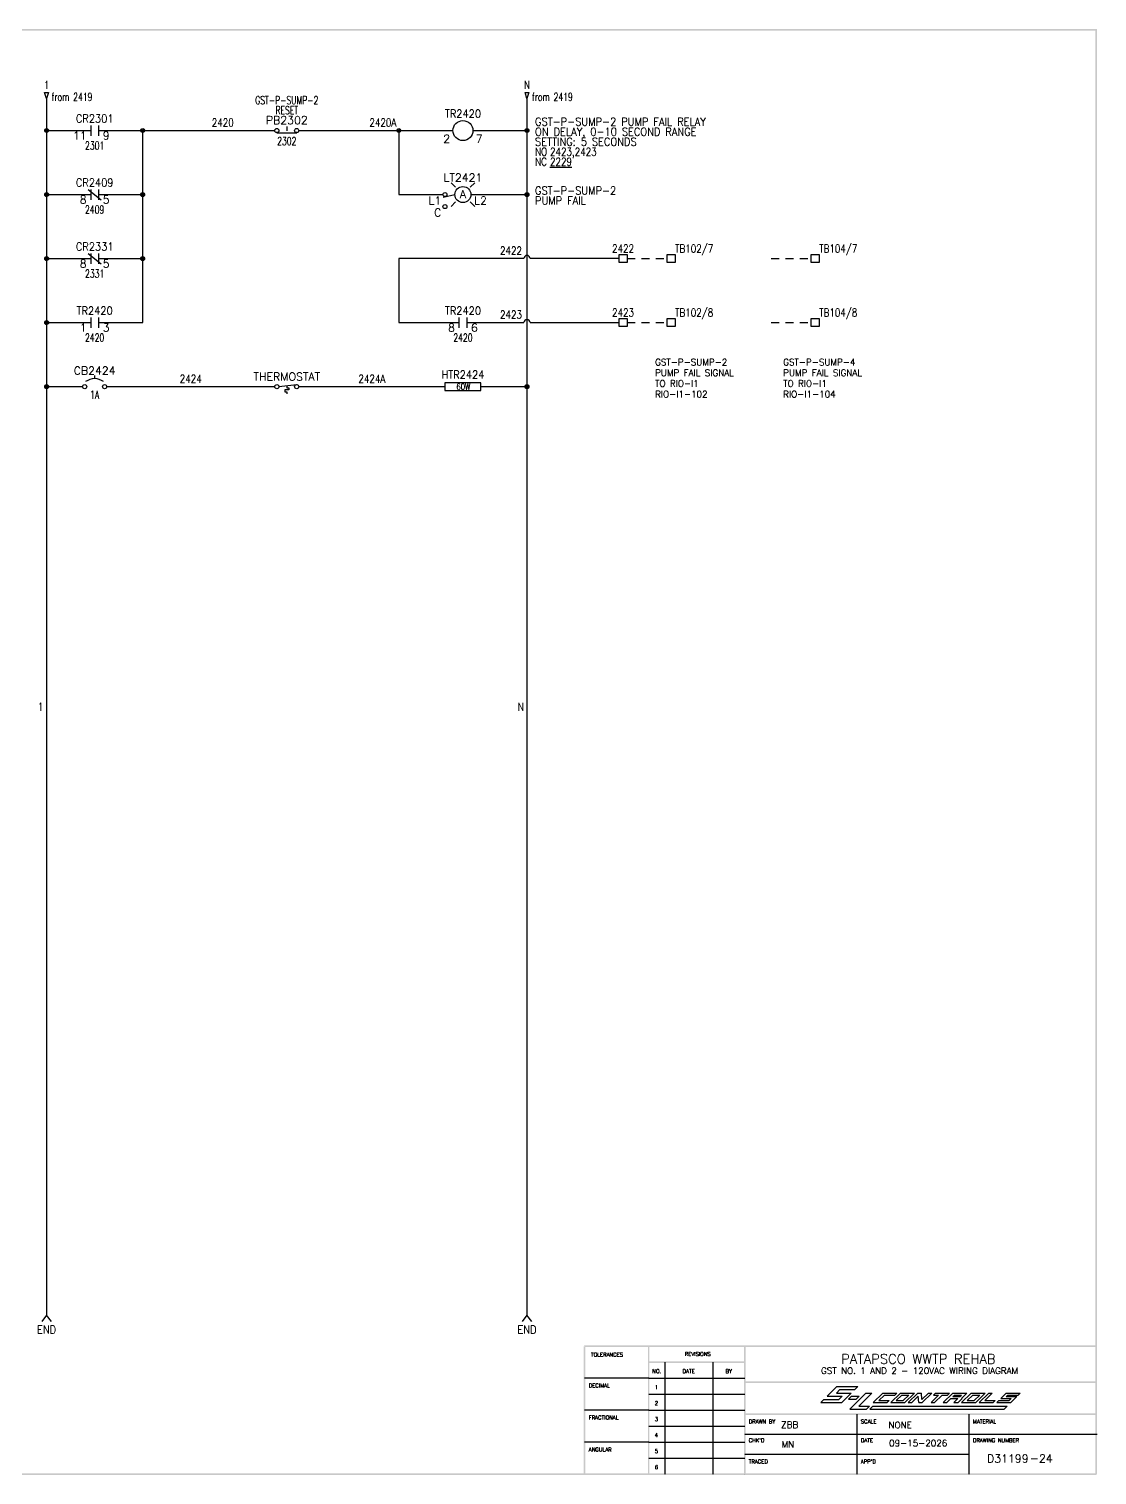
# Model space of a CAD drawing. Header units: inches. Extents: x 0 to 33.9, y 0 to 22.6.
# Drawn here: x 17.22 to 33.9, y 0 to 22.59 of the extents above; entities that cross this region are included whole.
import ezdxf
from ezdxf.enums import TextEntityAlignment as Align

# ---------------------------------------------------------------- set-up
doc = ezdxf.new("R2010")
doc.units = ezdxf.units.IN
doc.header["$MEASUREMENT"] = 0
doc.linetypes.add('HIDDEN2', pattern=[0.1875, 0.125, -0.0625])
for name, color, linetype in [('DESC', 150, 'Continuous'), ('DESCCHILD', 20, 'Continuous'), ('MISC', 7, 'Continuous'), ('SYMS', 7, 'Continuous'), ('TAGFIXED', 7, 'Continuous'), ('TAGS', 150, 'Continuous'), ('TERMS', 123, 'Continuous'), ('WIRENO', 72, 'Continuous'), ('WIREREF', 52, 'Continuous'), ('WIREREF_DEST', 52, 'Continuous'), ('WIRES', 7, 'Continuous'), ('XREF', 7, 'Continuous'), ('XREFCHILD', 134, 'Continuous')]:
    doc.layers.add(name, color=color, linetype=linetype)
doc.styles.add('ROMANS', font='ROMANS')
doc.styles.get("Standard").update_dxf_attribs({"font": 'romans.shx'})
doc.styles.add('WD', font='romans.shx')

# ---------------------------------------------------------------- blocks, each defined once
blk = doc.blocks.new('LOGO')
at = {"color": 4}
for p, q in [((1.185, 0.182), (1.232, 0.229)), ((1.232, 0.229), (1.466, 0.229)), ((1.288, 0.284), (1.438, 0.432)), ((1.288, 0.284), (1.521, 0.284)), ((1.43, 0.331), (1.485, 0.386)), ((1.43, 0.331), (1.663, 0.331)), ((1.438, 0.432), (1.766, 0.432)), ((1.466, 0.229), (1.521, 0.284)), ((1.485, 0.386), (1.718, 0.386)), ((1.513, 0.182), (1.663, 0.331)), ((1.617, 0.237), (1.665, 0.284)), ((1.617, 0.237), (1.74, 0.237)), ((1.638, 0.081), (1.891, 0.331)), ((1.665, 0.284), (1.788, 0.284)), ((1.718, 0.386), (1.766, 0.432)), ((1.74, 0.237), (1.788, 0.284)), ((1.78, 0.128), (1.986, 0.331)), ((1.891, 0.331), (1.986, 0.331)), ((1.185, 0.182), (1.513, 0.182)), ((1.638, 0.081), (1.898, 0.081)), ((1.78, 0.128), (1.946, 0.128)), ((1.898, 0.081), (1.946, 0.128)), ((1.953, 0.081), (2, 0.128)), ((1.953, 0.081), (4.049, 0.081)), ((2, 0.128), (2.176, 0.128)), ((2.169, 0.128), (4.097, 0.128)), ((4.049, 0.081), (4.097, 0.128))]:
    blk.add_line(p, q, dxfattribs=at)
at = {"color": 6}
for p, q in [((2.005, 0.182), (2.155, 0.331)), ((2.092, 0.214), (2.179, 0.3)), ((2.155, 0.331), (2.374, 0.331)), ((2.179, 0.3), (2.343, 0.3)), ((2.279, 0.182), (2.429, 0.331)), ((2.343, 0.3), (2.374, 0.331)), ((2.365, 0.214), (2.452, 0.3)), ((2.429, 0.331), (2.648, 0.331)), ((2.452, 0.3), (2.561, 0.3)), ((2.475, 0.214), (2.561, 0.3)), ((2.498, 0.182), (2.648, 0.331)), ((2.552, 0.182), (2.702, 0.331)), ((2.607, 0.182), (2.707, 0.282)), ((2.702, 0.331), (2.757, 0.331)), ((2.716, 0.182), (2.707, 0.282)), ((2.766, 0.232), (2.757, 0.331)), ((2.766, 0.232), (2.866, 0.331)), ((2.771, 0.182), (2.921, 0.331)), ((2.866, 0.331), (2.921, 0.331)), ((2.908, 0.182), (3.026, 0.3)), ((2.944, 0.3), (2.976, 0.331)), ((2.944, 0.3), (3.026, 0.3)), ((2.962, 0.182), (3.081, 0.3)), ((2.976, 0.331), (3.194, 0.331)), ((3.081, 0.3), (3.163, 0.3)), ((3.099, 0.182), (3.249, 0.331)), ((3.154, 0.182), (3.217, 0.245)), ((3.163, 0.3), (3.194, 0.331)), ((3.217, 0.245), (3.326, 0.245)), ((3.249, 0.331), (3.468, 0.331)), ((3.249, 0.276), (3.272, 0.3)), ((3.249, 0.276), (3.358, 0.276)), ((3.263, 0.182), (3.326, 0.245)), ((3.272, 0.3), (3.382, 0.3)), ((3.332, 0.182), (3.395, 0.245)), ((3.358, 0.276), (3.382, 0.3)), ((3.381, 0.245), (3.468, 0.331)), ((3.381, 0.245), (3.395, 0.245)), ((3.386, 0.182), (3.536, 0.331)), ((3.473, 0.214), (3.559, 0.3)), ((3.536, 0.331), (3.755, 0.331)), ((3.559, 0.3), (3.669, 0.3)), ((3.582, 0.214), (3.669, 0.3)), ((3.605, 0.182), (3.755, 0.331)), ((3.66, 0.182), (3.81, 0.331)), ((3.746, 0.214), (3.864, 0.331)), ((3.81, 0.331), (3.864, 0.331)), ((3.996, 0.245), (4.083, 0.331)), ((3.996, 0.245), (4.16, 0.245)), ((4.037, 0.245), (4.147, 0.245)), ((4.083, 0.331), (4.302, 0.331)), ((4.083, 0.276), (4.106, 0.3)), ((4.083, 0.276), (4.178, 0.276)), ((4.083, 0.276), (4.247, 0.276)), ((4.106, 0.3), (4.27, 0.3)), ((4.129, 0.214), (4.16, 0.245)), ((4.152, 0.182), (4.247, 0.276)), ((4.27, 0.3), (4.302, 0.331)), ((2.005, 0.182), (2.224, 0.182)), ((2.092, 0.214), (2.256, 0.214)), ((2.224, 0.182), (2.256, 0.214)), ((2.279, 0.182), (2.498, 0.182)), ((2.365, 0.214), (2.475, 0.214)), ((2.552, 0.182), (2.607, 0.182)), ((2.716, 0.182), (2.771, 0.182)), ((2.908, 0.182), (2.962, 0.182)), ((3.099, 0.182), (3.154, 0.182)), ((3.263, 0.182), (3.332, 0.182)), ((3.386, 0.182), (3.605, 0.182)), ((3.473, 0.214), (3.582, 0.214)), ((3.66, 0.182), (3.878, 0.182)), ((3.746, 0.214), (3.91, 0.214)), ((3.878, 0.182), (3.91, 0.214)), ((3.933, 0.182), (3.965, 0.214)), ((3.933, 0.182), (4.152, 0.182)), ((3.965, 0.214), (4.129, 0.214))]:
    blk.add_line(p, q, dxfattribs=at)
blk = doc.blocks.new('S&L Title Block V2')
at = {"color": 2}
for p, q in [((27.15, 1.763), (27.15, 0.012)), ((27.9, 1.763), (27.9, 0.012)), ((26.9, 1.513), (25.9, 1.513)), ((26.9, 1.513), (28.4, 1.513)), ((26.9, 1.263), (28.4, 1.263)), ((26.9, 1.013), (25.9, 1.013)), ((26.9, 1.013), (28.4, 1.013)), ((30.15, 0.95), (30.15, 0.012)), ((31.9, 0.95), (31.9, 0.012)), ((26.9, 0.763), (28.4, 0.763)), ((26.9, 0.513), (25.9, 0.513)), ((26.9, 0.513), (28.4, 0.513)), ((28.4, 0.638), (33.9, 0.638)), ((26.9, 0.263), (28.4, 0.263)), ((28.4, 0.325), (31.9, 0.325)), ((28.4, 0.012), (28.4, 0.012))]:
    blk.add_line(p, q, dxfattribs=at)
for points in [[(0, 22.587), (0.025, 22.562), (33.9, 22.587), (33.875, 22.562)], [(33.9, 22.587), (33.875, 22.562), (33.9, 0.012), (33.875, 0.012)], [(25.887, 2.025), (25.912, 2), (33.9, 2.025), (33.9, 2)], [(25.887, 0.012), (25.912, 0.012), (25.887, 2.013), (25.912, 2.013)], [(26.887, 0.012), (26.912, 0.012), (26.887, 2.013), (26.912, 2.013)], [(28.387, 0.012), (28.412, 0.012), (28.387, 2.013), (28.412, 2.013)], [(26.9, 1.775), (26.9, 1.75), (28.4, 1.775), (28.4, 1.75)], [(28.4, 1.463), (28.4, 1.438), (33.9, 1.463), (33.9, 1.438)], [(28.4, 0.963), (28.4, 0.938), (33.9, 0.963), (33.9, 0.938)], [(33.888, 0), (33.888, 0.025), (0, 0), (0.025, 0.025)]]:
    blk.add_trace(points, dxfattribs=at)
at = {"color": 2, "linetype": 'Continuous'}
blk.add_blockref('LOGO', (28.4, 0.95), dxfattribs=at)
at = {"color": 2, "style": 'ROMANS'}
for s, p in [('TOLERANCES', (26.249, 1.851)), ('REVISIONS', (27.665, 1.861)), ('NO.', (27.025, 1.593)), ('DATE', (27.525, 1.593)), ('BY', (28.15, 1.593))]:
    blk.add_text(s, height=0.06, dxfattribs=at).set_placement(p, align=Align.CENTER)
for s, p in [('DECIMAL', (25.964, 1.369)), ('1', (26.995, 1.343)), ('2', (26.995, 1.093)), ('FRACTIONAL', (25.964, 0.869)), ('3', (26.995, 0.843)), ('DRAWN BY', (28.462, 0.806)), ('SCALE', (30.212, 0.806)), ('MATERIAL', (31.962, 0.806)), ('4', (26.995, 0.593)), ("CHK'D", (28.462, 0.513)), ('DATE', (30.212, 0.513)), ('DRAWING NUMBER', (31.962, 0.513)), ('ANGULAR', (25.964, 0.369)), ('5', (26.995, 0.343)), ('TRACED', (28.462, 0.181)), ("APP'D", (30.212, 0.181)), ('6', (26.995, 0.093))]:
    blk.add_text(s, height=0.06, dxfattribs=at).set_placement(p)
blk.add_text('-', height=0.125).set_placement((32.921, 0.2), align=Align.CENTER)
for tag, height, p in [('TITLE#1', 0.15, (31.11, 1.739)), ('TITLE#2', 0.1, (31.129, 1.58))]:
    blk.add_attdef(tag, text='', height=height).set_placement(p, align=Align.CENTER)
for tag, p, height in [('DRAWNBY', (28.968, 0.735), 0.1), ('SCALE', (30.644, 0.731), 0.1), ('CHKBY', (28.975, 0.429), 0.1), ('DATE', (30.653, 0.449), 0.1), ('SH#', (32.993, 0.197), 0.125)]:
    blk.add_attdef(tag, p, '', height=height)
blk.add_attdef('JOB#', text='', height=0.125).set_placement((32.83, 0.195), align=Align.RIGHT)
at = {"flags": 9}
blk.add_attdef('WD_TB', (0, 0), '', height=0.1, dxfattribs=at)
blk = doc.blocks.new('WDDOT')
for radius in [0.03, 0.0187, 0.00929]:
    blk.add_circle((0, 0), radius)
blk = doc.blocks.new('HLT1AP')
for p, q in [((-0.115, 0.115), (-0.186, 0.186)), ((0.115, 0.115), (0.186, 0.186)), ((-0.125, -0.003), (-0.31, -0.043)), ((-0.115, -0.115), (-0.186, -0.186)), ((0.115, -0.115), (0.186, -0.186))]:
    blk.add_line(p, q)
for centre, radius in [((-0.281, 0), 0.0312), ((0, 0), 0.125), ((-0.281, -0.188), 0.0312)]:
    blk.add_circle(centre, radius)
at = {"style": 'WD', "width": 0.7}
for tag, p in [('INST', (0.006, 0.528)), ('LOC', (0.006, 0.359))]:
    blk.add_attdef(tag, text='', height=0.125, dxfattribs=at).set_placement(p, align=Align.CENTER)
at = {"style": 'WD'}
for tag, p in [('TAG1', (0, 0.202)), ('COLOR', (0, -0.058))]:
    blk.add_attdef(tag, text='', height=0.125, dxfattribs=at).set_placement(p, align=Align.CENTER)
at = {"style": 'WD', "flags": 1}
for tag, p in [('X4TERM01', (-0.312, 0)), ('X1TERM02', (0.125, 0)), ('X4TERM03', (-0.312, -0.188))]:
    blk.add_attdef(tag, p, '', height=0.0125, dxfattribs=at)
at = {"linetype": 'Continuous', "style": 'WD', "flags": 9}
blk.add_attdef('ASSYCODE', text='', height=0.01, dxfattribs=at).set_placement((0.001, 0.1), align=Align.CENTER)
at = {"style": 'WD', "flags": 9}
blk.add_attdef('FAMILY', text='', height=0.01, dxfattribs=at).set_placement((-0.005, 0.161), align=Align.CENTER)
at = {"linetype": 'Continuous', "style": 'WD', "flags": 1}
for tag, p in [('MFG', (0, 0.121)), ('CAT', (0, 0.14))]:
    blk.add_attdef(tag, text='', height=0.01, dxfattribs=at).set_placement(p, align=Align.MIDDLE)
at = {"style": 'WD'}
for tag, p, width in [('DESC1', (1.125, 0), 0.9), ('WDTAGALT', (1.125, -0.312), 0.7)]:
    blk.add_attdef(tag, p, '', height=0.125, dxfattribs=dict(at, width=width))
at = {"linetype": 'Continuous', "style": 'WD', "flags": 8}
for tag, p in [('TERM01', (-0.338, -0.031)), ('TERM03', (-0.338, -0.219))]:
    blk.add_attdef(tag, text='', height=0.125, dxfattribs=at).set_placement(p, align=Align.TOP_RIGHT)
blk.add_attdef('TERM02', text='', height=0.125, dxfattribs=at).set_placement((0.175, -0.031), align=Align.TOP_LEFT)
at = {"style": 'WD', "width": 0.9}
blk.add_attdef('DESC2', text='', height=0.125, dxfattribs=at).set_placement((1.125, -0.031), align=Align.TOP_LEFT)
blk = doc.blocks.new('HCR21')
at = {"linetype": 'Continuous'}
for p, q in [((-0.062, 0.08), (-0.062, -0.08)), ((0.062, 0.08), (0.062, -0.08))]:
    blk.add_line(p, q, dxfattribs=at)
at = {"style": 'WD'}
for tag, width, p in [('INST', 0.7, (0, 0.451)), ('TAG2', 0.9, (0, 0.125)), ('LOC', 0.7, (0, 0.281)), ('XREF', 0.7, (0, -0.297)), ('DESC1', 0.7, (0, -0.449)), ('DESC2', 0.7, (0, -0.597)), ('DESC3', 0.7, (0, -0.744))]:
    blk.add_attdef(tag, text='', height=0.125, dxfattribs=dict(at, width=width)).set_placement(p, align=Align.CENTER)
for tag, p, height, flags in [('X4TERM01', (-0.062, 0), 0.0125, 1), ('X1TERM02', (0.062, 0), 0.0125, 1), ('FAMILY', (0.097, 0.053), 0.01, 9), ('CONTACT', (0.097, 0.036), 0.01, 1)]:
    blk.add_attdef(tag, p, '', height=height, dxfattribs=dict(at, flags=flags))
for tag, p in [('X2LINK', (0, 0.125)), ('X8LINK', (0, -0.125))]:
    blk.add_attdef(tag, p, '', height=0.01, dxfattribs=at)
at = {"linetype": 'Continuous', "style": 'WD', "flags": 8}
blk.add_attdef('TERM01', text='', height=0.125, dxfattribs=at).set_placement((-0.125, -0.016), align=Align.TOP_RIGHT)
blk.add_attdef('TERM02', text='', height=0.125, dxfattribs=at).set_placement((0.125, -0.016), align=Align.TOP_LEFT)
blk = doc.blocks.new('HT0W01')
for p, q in [((-0.062, 0.062), (0.062, 0.062)), ((-0.062, -0.062), (-0.062, 0.062)), ((0.062, 0.062), (0.062, -0.062)), ((0.062, -0.062), (-0.062, -0.062))]:
    blk.add_line(p, q)
at = {"style": 'WD'}
for tag, p, width in [('INST', (0.062, 0.42), 0.7), ('LOC', (0.062, 0.25), 0.7), ('DESC1', (0.05, -0.385), 0.8)]:
    blk.add_attdef(tag, p, '', height=0.125, dxfattribs=dict(at, width=width))
at = {"linetype": 'Continuous', "style": 'WD', "width": 0.8, "flags": 8}
blk.add_attdef('WIRENO', text='', height=0.125, dxfattribs=at).set_placement((0, 0.094), align=Align.CENTER)
at = {"style": 'WD', "flags": 1}
for tag, p, height in [('X4TERM01', (-0.062, 0), 0.0125), ('X4TERMDESC01', (-0.055, -0.023), 0.025), ('X2TERMDESC01', (-0.006, 0.029), 0.025), ('STRIPSEQ', (0, 0), 0.00125), ('X2TERM01', (0, 0.062), 0.0125), ('X1TERMDESC01', (0.039, 0.007), 0.025), ('X1TERM01', (0.062, 0), 0.0125), ('LINKTERM', (0, -0.002), 0.00125), ('X8TERM01', (0, -0.062), 0.0125), ('X8TERMDESC01', (0, -0.054), 0.025)]:
    blk.add_attdef(tag, p, '', height=height, dxfattribs=at)
at = {"linetype": 'Continuous', "style": 'WD'}
for tag, p, height, width, flags in [('TAGSTRIP', (0.05, -0.229), 0.125, 0.9, 8), ('DESC2', (0.05, -0.541), 0.125, 0.8, 8), ('CAT', (0.213, -0.406), 0.109, 0.8, 1), ('DESC3', (0.05, -0.698), 0.125, 0.8, 8)]:
    blk.add_attdef(tag, p, '', height=height, dxfattribs=dict(at, width=width, flags=flags))
at = {"linetype": 'Continuous', "style": 'WD', "width": 0.8, "flags": 1}
blk.add_attdef('MFG', text='', height=0.109, dxfattribs=at).set_placement((0.088, -0.406), align=Align.RIGHT)
at = {"style": 'WD', "width": 0.7, "flags": 1}
blk.add_attdef('ASSYCODE', (0.062, -0.281), '', height=0.01, dxfattribs=at)
blk = doc.blocks.new('HT1001')
for p, q in [((-0.062, 0.062), (0.062, 0.062)), ((-0.062, -0.062), (-0.062, 0.062)), ((0.062, 0.062), (0.062, -0.062)), ((0.062, -0.062), (-0.062, -0.062))]:
    blk.add_line(p, q)
at = {"style": 'WD'}
for tag, p, width in [('INST', (0.062, 0.42), 0.7), ('LOC', (0.062, 0.25), 0.7), ('DESC1', (0.05, -0.385), 0.8)]:
    blk.add_attdef(tag, p, '', height=0.125, dxfattribs=dict(at, width=width))
at = {"style": 'WD', "flags": 1}
for tag, p, height in [('X4TERM01', (-0.062, 0), 0.0125), ('X4TERMDESC01', (-0.055, -0.023), 0.025), ('X2TERMDESC01', (-0.006, 0.029), 0.025), ('STRIPSEQ', (0, 0), 0.00125), ('X2TERM01', (0, 0.062), 0.0125), ('X2PIN01', (0.033, 0.084), 0.0125), ('X1TERMDESC01', (0.039, 0.007), 0.025), ('X1TERM01', (0.062, 0), 0.0125), ('X1PIN01', (0.087, 0.016), 0.0125), ('X4PIN01', (-0.114, -0.038), 0.0125), ('LINKTERM', (0, -0.002), 0.00125), ('X8TERM01', (0, -0.062), 0.0125), ('X8TERMDESC01', (0, -0.054), 0.025), ('X8PIN01', (0.026, -0.096), 0.0125)]:
    blk.add_attdef(tag, p, '', height=height, dxfattribs=at)
at = {"linetype": 'Continuous', "style": 'WD'}
for tag, p, height, width, flags in [('TERM01', (0.062, 0.094), 0.125, 0.8, 8), ('TAGSTRIP', (0.05, -0.229), 0.125, 0.9, 8), ('DESC2', (0.05, -0.541), 0.125, 0.8, 8), ('CAT', (0.213, -0.406), 0.109, 0.8, 1), ('DESC3', (0.05, -0.698), 0.125, 0.8, 8)]:
    blk.add_attdef(tag, p, '', height=height, dxfattribs=dict(at, width=width, flags=flags))
at = {"linetype": 'Continuous', "style": 'WD', "width": 0.8, "flags": 1}
blk.add_attdef('MFG', text='', height=0.109, dxfattribs=at).set_placement((0.088, -0.406), align=Align.RIGHT)
at = {"style": 'WD', "width": 0.7, "flags": 1}
blk.add_attdef('ASSYCODE', (0.062, -0.281), '', height=0.01, dxfattribs=at)
blk = doc.blocks.new('HCR22')
at = {"linetype": 'Continuous'}
for p, q in [((-0.1, 0.08), (0.1, -0.08)), ((-0.062, 0.08), (-0.062, -0.08)), ((0.062, 0.08), (0.062, -0.08))]:
    blk.add_line(p, q, dxfattribs=at)
at = {"style": 'WD'}
for tag, width, p in [('INST', 0.7, (0, 0.451)), ('TAG2', 0.9, (0, 0.125)), ('LOC', 0.7, (0, 0.281)), ('XREF', 0.7, (0, -0.297)), ('DESC1', 0.7, (0, -0.449)), ('DESC2', 0.7, (0, -0.597)), ('DESC3', 0.7, (0, -0.744))]:
    blk.add_attdef(tag, text='', height=0.125, dxfattribs=dict(at, width=width)).set_placement(p, align=Align.CENTER)
for tag, p, height, flags in [('X4TERM01', (-0.062, 0), 0.0125, 1), ('X1TERM02', (0.062, 0), 0.0125, 1), ('FAMILY', (0.097, 0.036), 0.01, 9), ('CONTACT', (0.097, 0.02), 0.01, 1)]:
    blk.add_attdef(tag, p, '', height=height, dxfattribs=dict(at, flags=flags))
for tag, p in [('X2LINK', (0, 0.125)), ('X8LINK', (0, -0.125))]:
    blk.add_attdef(tag, p, '', height=0.01, dxfattribs=at)
at = {"linetype": 'Continuous', "style": 'WD', "flags": 8}
blk.add_attdef('TERM01', text='', height=0.125, dxfattribs=at).set_placement((-0.125, -0.016), align=Align.TOP_RIGHT)
blk.add_attdef('TERM02', text='', height=0.125, dxfattribs=at).set_placement((0.125, -0.016), align=Align.TOP_LEFT)
blk = doc.blocks.new('HCR1')
blk.add_circle((0, 0), 0.156)
at = {"style": 'WD'}
for tag, width, p in [('INST', 0.7, (0.006, 0.528)), ('LOC', 0.7, (0.006, 0.359)), ('TAG1', 0.9, (0, 0.202))]:
    blk.add_attdef(tag, text='', height=0.125, dxfattribs=dict(at, width=width)).set_placement(p, align=Align.CENTER)
at = {"style": 'WD', "flags": 1}
for tag, p in [('X4TERM01', (-0.156, 0)), ('X1TERM02', (0.156, 0))]:
    blk.add_attdef(tag, p, '', height=0.0125, dxfattribs=at)
at = {"linetype": 'Continuous', "style": 'WD', "flags": 9}
blk.add_attdef('ASSYCODE', text='', height=0.01, dxfattribs=at).set_placement((0, 0.125), align=Align.CENTER)
at = {"style": 'WD', "flags": 9}
blk.add_attdef('FAMILY', text='', height=0.01, dxfattribs=at).set_placement((-0.005, 0.17), align=Align.CENTER)
at = {"linetype": 'Continuous', "style": 'WD', "flags": 1}
for tag, p in [('MFG', (0, 0.14)), ('CAT', (0, 0.159))]:
    blk.add_attdef(tag, text='', height=0.01, dxfattribs=at).set_placement(p, align=Align.MIDDLE)
at = {"style": 'WD'}
for tag, p, width in [('DESC1', (1.126, 0.076), 0.9), ('DESC2', (1.126, -0.081), 0.9), ('DESC3', (1.126, -0.237), 0.9), ('XREFNO', (1.359, -0.393), 0.8), ('XREFNC', (1.359, -0.549), 0.8)]:
    blk.add_attdef(tag, p, '', height=0.125, dxfattribs=dict(at, width=width))
at = {"linetype": 'Continuous', "style": 'WD'}
blk.add_attdef('TERM01', text='', height=0.125, dxfattribs=at).set_placement((-0.2, -0.066), align=Align.TOP_RIGHT)
blk.add_attdef('TERM02', text='', height=0.125, dxfattribs=at).set_placement((0.2, -0.066), align=Align.TOP_LEFT)
at = {"style": 'WD', "width": 0.8, "flags": 8}
for tag, p in [('NO', (1.126, -0.393)), ('NC', (1.126, -0.549))]:
    blk.add_attdef(tag, p, '', height=0.125, dxfattribs=at)
blk = doc.blocks.new('HPB22')
for p, q in [((0, 0.062), (0, -0.005)), ((-0.156, -0.034), (0.156, -0.034))]:
    blk.add_line(p, q)
for centre in [(-0.155, 0), (0.155, 0)]:
    blk.add_circle(centre, 0.0322)
at = {"style": 'WD', "width": 0.7}
for tag, p in [('INST', (0, 0.738)), ('LOC', (0, 0.568)), ('DESC1', (0, 0.412)), ('DESC2', (0, 0.255)), ('XREF', (0, -0.227))]:
    blk.add_attdef(tag, text='', height=0.125, dxfattribs=at).set_placement(p, align=Align.CENTER)
at = {"style": 'WD'}
blk.add_attdef('TAG2', text='', height=0.125, dxfattribs=at).set_placement((0, 0.099), align=Align.CENTER)
for tag, p, height, flags in [('X4TERM01', (-0.188, 0), 0.0125, 1), ('FAMILY', (0.054, 0.058), 0.01, 9), ('CONTACT', (0.054, 0.042), 0.01, 9), ('X1TERM02', (0.188, 0), 0.0125, 1)]:
    blk.add_attdef(tag, p, '', height=height, dxfattribs=dict(at, flags=flags))
for tag, p in [('X2LINK', (0, 0.125)), ('X8LINK', (0, -0.094))]:
    blk.add_attdef(tag, p, '', height=0.01, dxfattribs=at)
at = {"linetype": 'Continuous', "style": 'WD', "flags": 8}
blk.add_attdef('TERM01', text='', height=0.125, dxfattribs=at).set_placement((-0.25, -0.031), align=Align.TOP_RIGHT)
blk.add_attdef('TERM02', text='', height=0.125, dxfattribs=at).set_placement((0.25, -0.031), align=Align.TOP_LEFT)
blk = doc.blocks.new('HRE1HT')
for p, q in [((-0.281, 0.062), (-0.281, -0.062)), ((0.281, 0.062), (-0.281, 0.062)), ((0.281, -0.062), (0.281, 0.062)), ((-0.281, -0.062), (0.281, -0.062))]:
    blk.add_line(p, q)
at = {"style": 'WD'}
for tag, width, p in [('INST', 0.7, (0, 0.464)), ('TAG1', 0.9, (0, 0.125)), ('LOC', 0.7, (0, 0.294)), ('DESC1', 0.9, (0, -0.374)), ('DESC2', 0.9, (0, -0.53))]:
    blk.add_attdef(tag, text='', height=0.125, dxfattribs=dict(at, width=width)).set_placement(p, align=Align.CENTER)
for tag, p, height, flags in [('X4TERM01', (-0.281, 0), 0.0125, 1), ('FAMILY', (0.205, 0.152), 0.01, 9), ('X1TERM02', (0.281, 0), 0.0125, 1)]:
    blk.add_attdef(tag, p, '', height=height, dxfattribs=dict(at, flags=flags))
at = {"style": 'WD', "width": 0.8}
for tag, p in [('RATING1', (0.006, 0)), ('RATING2', (0.006, -0.156))]:
    blk.add_attdef(tag, text='', height=0.1, dxfattribs=at).set_placement(p, align=Align.MIDDLE)
at = {"style": 'WD', "flags": 9}
for tag, p in [('ASSYCODE', (0.219, 0.062)), ('MFG', (0.228, 0.089)), ('CAT', (0.23, 0.108))]:
    blk.add_attdef(tag, text='', height=0.01, dxfattribs=at).set_placement(p, align=Align.CENTER)
at = {"style": 'WD', "flags": 8}
blk.add_attdef('TERM01', text='', height=0.125, dxfattribs=at).set_placement((-0.375, -0.031), align=Align.TOP_RIGHT)
blk.add_attdef('TERM02', text='', height=0.125, dxfattribs=at).set_placement((0.375, -0.031), align=Align.TOP_LEFT)
blk = doc.blocks.new('HTS12')
at = {"linetype": 'Continuous'}
blk.add_line((-0.123, 0.002), (0.159, 0.033), dxfattribs=at)
for p, q in [((0, 0.015), (0, -0.017)), ((0.031, -0.048), (-0.031, -0.048)), ((-0.031, -0.048), (-0.031, -0.079)), ((-0.031, -0.079), (0, -0.079)), ((0, -0.017), (0.031, -0.017)), ((0, -0.079), (0, -0.111)), ((0.031, -0.017), (0.031, -0.048))]:
    blk.add_line(p, q)
for centre in [(-0.155, 0), (0.155, 0)]:
    blk.add_circle(centre, 0.0322)
at = {"style": 'WD', "width": 0.7}
for tag, p in [('INST', (0, 0.732)), ('LOC', (0, 0.562)), ('DESC1', (0, 0.406)), ('DESC2', (0, 0.25)), ('XREF', (0, -0.314))]:
    blk.add_attdef(tag, text='', height=0.125, dxfattribs=at).set_placement(p, align=Align.CENTER)
at = {"style": 'WD'}
blk.add_attdef('TAG1', text='', height=0.125, dxfattribs=at).set_placement((0, 0.094), align=Align.CENTER)
for tag, p, height, flags in [('X4TERM01', (-0.188, 0), 0.0125, 1), ('FAMILY', (0.038, 0.037), 0.01, 9), ('CONTACT', (0.038, 0.02), 0.01, 1), ('X1TERM02', (0.188, 0), 0.0125, 1)]:
    blk.add_attdef(tag, p, '', height=height, dxfattribs=dict(at, flags=flags))
for tag, p in [('X2LINK', (0, 0.078)), ('X8LINK', (0, -0.141))]:
    blk.add_attdef(tag, p, '', height=0.01, dxfattribs=at)
at = {"linetype": 'Continuous', "style": 'WD', "flags": 9}
for tag, p in [('CAT', (0.063, -0.007)), ('ASSYCODE', (0.062, -0.047)), ('MFG', (0.063, -0.027))]:
    blk.add_attdef(tag, text='', height=0.01, dxfattribs=at).set_placement(p, align=Align.CENTER)
at = {"linetype": 'Continuous', "style": 'WD', "flags": 8}
blk.add_attdef('TERM01', text='', height=0.125, dxfattribs=at).set_placement((-0.25, -0.016), align=Align.TOP_RIGHT)
blk.add_attdef('TERM02', text='', height=0.125, dxfattribs=at).set_placement((0.25, -0.016), align=Align.TOP_LEFT)
at = {"style": 'WD', "width": 0.7}
for tag, p in [('RATING1', (0.275, -0.299)), ('WDTAGALT', (0.281, -0.466))]:
    blk.add_attdef(tag, p, '', height=0.125, dxfattribs=at)
blk = doc.blocks.new('WD_WNV')
at = {"linetype": 'Continuous', "style": 'WD', "width": 0.8}
blk.add_attdef('WIRENO', text='', height=0.125, dxfattribs=at).set_placement((-0.05, 0), align=Align.MIDDLE_RIGHT)
at = {"style": 'WD', "flags": 1}
for tag, p in [('W01USER', (-0.062, 0.094)), ('W02USER', (-0.062, 0.086)), ('W03USER', (-0.062, 0.078)), ('W04USER', (-0.062, 0.07)), ('W05USER', (-0.062, 0.062)), ('W06USER', (-0.062, 0.055)), ('W07USER', (-0.062, 0.047)), ('W08USER', (-0.062, 0.039)), ('W09USER', (-0.062, 0.031)), ('W10USER', (-0.062, 0.023))]:
    blk.add_attdef(tag, text='', height=0.005, dxfattribs=at).set_placement(p, align=Align.CENTER)
blk = doc.blocks.new('WD_WNH')
at = {"linetype": 'Continuous', "style": 'WD', "width": 0.8}
blk.add_attdef('WIRENO', text='', height=0.125, dxfattribs=at).set_placement((0, 0.062), align=Align.CENTER)
at = {"style": 'WD', "flags": 1}
for tag, p in [('W01USER', (0, 0.078)), ('W02USER', (0, 0.07)), ('W03USER', (0, 0.062)), ('W04USER', (0, 0.055)), ('W05USER', (0, 0.047)), ('W06USER', (0, 0.039)), ('W07USER', (0, 0.031)), ('W08USER', (0, 0.023)), ('W09USER', (0, 0.016)), ('W10USER', (0, 0.008))]:
    blk.add_attdef(tag, text='', height=0.005, dxfattribs=at).set_placement(p, align=Align.CENTER)
blk = doc.blocks.new('HA1D2')
blk.add_lwpolyline([(0, 0.094), (0.031, 0.094), (0, 0), (-0.031, 0.094), (0, 0.094)])
at = {"style": 'WD', "width": 0.8, "flags": 8}
blk.add_attdef('WIRENO', text='', height=0.125, dxfattribs=at).set_placement((0, 0.15), align=Align.CENTER)
at = {"style": 'WD', "flags": 1}
for tag, p in [('X8TERM01', (0, 0)), ('SIGCODE', (0.026, 0.066))]:
    blk.add_attdef(tag, p, '', height=0.01, dxfattribs=at)
at = {"style": 'WD', "width": 0.7}
for tag, p in [('XREF', (0.077, -0.037)), ('DESC1', (0.077, -0.206))]:
    blk.add_attdef(tag, p, '', height=0.125, dxfattribs=at)
blk = doc.blocks.new('HA1X4Y')
for p, q in [((0, 0), (-0.075, -0.1)), ((0.075, -0.1), (0, 0))]:
    blk.add_line(p, q)
at = {"style": 'WD', "flags": 1}
blk.add_attdef('X2TERM01', (0, 0), '', height=0.01, dxfattribs=at)
at = {"style": 'WD', "width": 0.9}
blk.add_attdef('DESC1', text='', height=0.125, dxfattribs=at).set_placement((0, -0.2906), align=Align.CENTER)
blk.add_attdef('DESC2', text='', height=0.125, dxfattribs=at).set_placement((0, -0.3406), align=Align.TOP_CENTER)
blk = doc.blocks.new('HCB1')
blk.add_line((0, 0.173), (0, 0.126))
for centre in [(-0.155, 0), (0.155, 0)]:
    blk.add_circle(centre, 0.0322)
blk.add_arc((0, -0.109), 0.234, 53.1301, 126.8699)
at = {"style": 'WD', "width": 0.7}
for tag, p in [('INST', (0, 0.826)), ('LOC', (0, 0.656)), ('DESC1', (0, 0.5)), ('DESC2', (0, 0.344)), ('RATING1', (0, -0.188)), ('XREF', (0, -0.344))]:
    blk.add_attdef(tag, text='', height=0.125, dxfattribs=at).set_placement(p, align=Align.CENTER)
at = {"style": 'WD'}
blk.add_attdef('TAG1', text='', height=0.125, dxfattribs=at).set_placement((0, 0.188), align=Align.CENTER)
for tag, p in [('X2LINK', (0, 0.219)), ('X8LINK', (0, 0))]:
    blk.add_attdef(tag, p, '', height=0.01, dxfattribs=at)
for tag, p, height, flags in [('X4TERM01', (-0.188, 0), 0.0125, 1), ('X1TERM02', (0.188, 0), 0.0125, 1), ('FAMILY', (0.205, 0.152), 0.01, 9), ('CONTACT', (0.205, 0.133), 0.01, 9)]:
    blk.add_attdef(tag, p, '', height=height, dxfattribs=dict(at, flags=flags))
at = {"linetype": 'Continuous', "style": 'WD', "flags": 9}
for tag, p in [('ASSYCODE', (0.219, 0.062)), ('MFG', (0.228, 0.089)), ('CAT', (0.23, 0.108))]:
    blk.add_attdef(tag, text='', height=0.01, dxfattribs=at).set_placement(p, align=Align.CENTER)
at = {"linetype": 'Continuous', "style": 'WD', "flags": 8}
blk.add_attdef('TERM01', text='', height=0.125, dxfattribs=at).set_placement((-0.25, -0.031), align=Align.TOP_RIGHT)
blk.add_attdef('TERM02', text='', height=0.125, dxfattribs=at).set_placement((0.25, -0.031), align=Align.TOP_LEFT)

msp = doc.modelspace()

# ---------------------------------------------------------------- linework, layer by layer
at = {"layer": 'WIRES'}
for p, q in [((17.5, 21.5), (17.5, 2.5)), ((25, 21.5), (25, 2.5)), ((17.5, 21), (18.188, 21)), ((18.312, 21), (21.062, 21)), ((19, 20), (19, 21)), ((21.438, 21), (23.844, 21)), ((23, 21), (23, 20)), ((24.156, 21), (25, 21)), ((17.5, 20), (18.188, 20)), ((18.312, 20), (19, 20)), ((19, 19), (19, 20)), ((23, 20), (23.688, 20)), ((24.125, 20), (25, 20)), ((17.5, 19), (18.188, 19)), ((18.312, 19), (19, 19)), ((19, 18), (19, 19)), ((24.95, 19), (23, 19)), ((23, 19), (23, 18)), ((26.438, 19), (25.05, 19)), ((17.5, 18), (18.188, 18)), ((18.312, 18), (19, 18)), ((23, 18), (23.938, 18)), ((24.062, 18), (24.95, 18)), ((25.05, 18), (26.438, 18)), ((17.5, 17), (18.062, 17)), ((18.438, 17), (21.062, 17)), ((21.438, 17), (23.719, 17)), ((24.281, 17), (25, 17))]:
    msp.add_line(p, q, dxfattribs=at)
at = {"layer": 'WIRES', "linetype": 'HIDDEN2'}
for p, q in [((26.562, 19), (27.188, 19)), ((28.812, 19), (29.438, 19)), ((26.562, 18), (27.188, 18)), ((28.812, 18), (29.438, 18))]:
    msp.add_line(p, q, dxfattribs=at)
at = {"layer": 'WIRES'}
for centre in [(25, 19), (25, 18)]:
    msp.add_arc(centre, 0.05, 0, 180, dxfattribs=at)

# ---------------------------------------------------------------- block references
msp.add_blockref('S&L Title Block V2', (0, 0)).add_auto_attribs({'SH#': '24', 'JOB#': 'D31199', 'DATE': '09-15-2026', 'SCALE': 'NONE', 'CHKBY': 'MN', 'DRAWNBY': 'ZBB', 'TITLE#2': 'GST NO. 1 AND 2 - 120VAC WIRING DIAGRAM', 'TITLE#1': 'PATAPSCO WWTP REHAB'})
at = {"layer": 'SYMS'}
ref = msp.add_blockref('HA1D2', (17.5, 21.5), dxfattribs=at)
ref.add_attrib('WIRENO', '1', dxfattribs={"layer": 'WIREREF_DEST', "height": 0.125, "style": 'WD', "width": 0.8, "flags": 8}).set_placement((17.5, 21.65), align=Align.CENTER)
ref.add_attrib('XREF', 'from 2419', (17.577, 21.463), dxfattribs={"layer": 'XREF', "height": 0.125, "style": 'WD', "width": 0.7})
ref = msp.add_blockref('HA1D2', (25, 21.5), dxfattribs=at)
ref.add_attrib('WIRENO', 'N', dxfattribs={"layer": 'WIREREF_DEST', "height": 0.125, "style": 'WD', "width": 0.8, "flags": 8}).set_placement((25, 21.65), align=Align.CENTER)
ref.add_attrib('XREF', 'from 2419', (25.077, 21.463), dxfattribs={"layer": 'XREF', "height": 0.125, "style": 'WD', "width": 0.7})
ref = msp.add_blockref('HPB22', (21.25, 21), dxfattribs=at)
ref.add_attrib('XREF', '2302', dxfattribs={"layer": 'XREFCHILD', "height": 0.125, "style": 'WD', "width": 0.7}).set_placement((21.25, 20.773), align=Align.CENTER)
ref.add_attrib('DESC2', 'RESET', dxfattribs={"layer": 'DESCCHILD', "height": 0.125, "style": 'WD', "width": 0.7}).set_placement((21.25, 21.255), align=Align.CENTER)
ref.add_attrib('DESC1', 'GST-P-SUMP-2', dxfattribs={"layer": 'DESCCHILD', "height": 0.125, "style": 'WD', "width": 0.7}).set_placement((21.25, 21.412), align=Align.CENTER)
ref.add_attrib('TAG2', 'PB2302', dxfattribs={"layer": 'TAGS', "height": 0.125, "style": 'WD'}).set_placement((21.25, 21.099), align=Align.CENTER)
ref = msp.add_blockref('HCR21', (18.25, 21), dxfattribs=at)
ref.add_attrib('TERM02', '9', dxfattribs={"layer": 'TERMS', "linetype": 'Continuous', "height": 0.125, "style": 'WD', "flags": 8}).set_placement((18.375, 20.984), align=Align.TOP_LEFT)
ref.add_attrib('TERM01', '11', dxfattribs={"layer": 'TERMS', "linetype": 'Continuous', "height": 0.125, "style": 'WD', "flags": 8}).set_placement((18.125, 20.984), align=Align.TOP_RIGHT)
ref.add_attrib('XREF', '2301', dxfattribs={"layer": 'XREFCHILD', "height": 0.125, "style": 'WD', "width": 0.7}).set_placement((18.25, 20.703), align=Align.CENTER)
ref.add_attrib('TAG2', 'CR2301', dxfattribs={"layer": 'TAGS', "height": 0.125, "style": 'WD', "width": 0.9}).set_placement((18.25, 21.125), align=Align.CENTER)
ref = msp.add_blockref('HCR1', (24, 21), dxfattribs=at)
ref.add_attrib('DESC3', 'SETTING: 5 SECONDS', (25.126, 20.763), dxfattribs={"layer": 'DESC', "height": 0.125, "style": 'WD', "width": 0.9})
ref.add_attrib('NC', 'NC', (25.126, 20.451), dxfattribs={"layer": 'MISC', "height": 0.125, "style": 'WD', "width": 0.8, "flags": 8})
ref.add_attrib('NO', 'NO', (25.126, 20.607), dxfattribs={"layer": 'MISC', "height": 0.125, "style": 'WD', "width": 0.8, "flags": 8})
ref.add_attrib('TERM02', '7', dxfattribs={"layer": 'TERMS', "linetype": 'Continuous', "height": 0.125, "style": 'WD'}).set_placement((24.2, 20.934), align=Align.TOP_LEFT)
ref.add_attrib('TERM01', '2', dxfattribs={"layer": 'TERMS', "linetype": 'Continuous', "height": 0.125, "style": 'WD'}).set_placement((23.8, 20.934), align=Align.TOP_RIGHT)
ref.add_attrib('XREFNC', '%%u2229%%u', (25.359, 20.451), dxfattribs={"layer": 'XREF', "height": 0.125, "style": 'WD', "width": 0.8})
ref.add_attrib('XREFNO', '2423,2423', (25.359, 20.607), dxfattribs={"layer": 'XREF', "height": 0.125, "style": 'WD', "width": 0.8})
ref.add_attrib('DESC2', 'ON DELAY, 0-10 SECOND RANGE', (25.126, 20.919), dxfattribs={"layer": 'DESC', "height": 0.125, "style": 'WD', "width": 0.9})
ref.add_attrib('DESC1', 'GST-P-SUMP-2 PUMP FAIL RELAY', (25.126, 21.076), dxfattribs={"layer": 'DESC', "height": 0.125, "style": 'WD', "width": 0.9})
ref.add_attrib('TAG1', 'TR2420', dxfattribs={"layer": 'TAGS', "height": 0.125, "style": 'WD', "width": 0.9}).set_placement((24, 21.202), align=Align.CENTER)
for p in [(17.5, 21), (19, 21), (23, 21), (25, 21), (17.5, 20), (19, 20), (25, 20), (17.5, 19), (19, 19), (17.5, 18), (17.5, 17), (25, 17)]:
    msp.add_blockref('WDDOT', p, dxfattribs=at)
ref = msp.add_blockref('HCR22', (18.25, 20), dxfattribs=at)
ref.add_attrib('XREF', '2409', dxfattribs={"layer": 'XREFCHILD', "height": 0.125, "style": 'WD', "width": 0.7}).set_placement((18.25, 19.703), align=Align.CENTER)
ref.add_attrib('TERM02', '5', dxfattribs={"layer": 'TERMS', "linetype": 'Continuous', "height": 0.125, "style": 'WD', "flags": 8}).set_placement((18.375, 19.984), align=Align.TOP_LEFT)
ref.add_attrib('TERM01', '8', dxfattribs={"layer": 'TERMS', "linetype": 'Continuous', "height": 0.125, "style": 'WD', "flags": 8}).set_placement((18.125, 19.984), align=Align.TOP_RIGHT)
ref.add_attrib('TAG2', 'CR2409', dxfattribs={"layer": 'TAGS', "height": 0.125, "style": 'WD', "width": 0.9}).set_placement((18.25, 20.125), align=Align.CENTER)
ref = msp.add_blockref('HLT1AP', (24, 20), dxfattribs=at)
ref.add_attrib('TERM03', 'C', dxfattribs={"layer": 'TERMS', "linetype": 'Continuous', "height": 0.125, "style": 'WD', "flags": 8}).set_placement((23.662, 19.781), align=Align.TOP_RIGHT)
ref.add_attrib('DESC2', 'PUMP FAIL', dxfattribs={"layer": 'DESC', "height": 0.125, "style": 'WD', "width": 0.9}).set_placement((25.125, 19.969), align=Align.TOP_LEFT)
ref.add_attrib('DESC1', 'GST-P-SUMP-2', (25.125, 20), dxfattribs={"layer": 'DESC', "height": 0.125, "style": 'WD', "width": 0.9})
ref.add_attrib('TERM02', 'L2', dxfattribs={"layer": 'TERMS', "linetype": 'Continuous', "height": 0.125, "style": 'WD', "flags": 8}).set_placement((24.175, 19.969), align=Align.TOP_LEFT)
ref.add_attrib('TERM01', 'L1', dxfattribs={"layer": 'TERMS', "linetype": 'Continuous', "height": 0.125, "style": 'WD', "flags": 8}).set_placement((23.662, 19.969), align=Align.TOP_RIGHT)
ref.add_attrib('TAG1', 'LT2421', dxfattribs={"layer": 'TAGS', "height": 0.125, "style": 'WD'}).set_placement((24, 20.202), align=Align.CENTER)
ref.add_attrib('COLOR', 'A', dxfattribs={"layer": 'MISC', "height": 0.125, "style": 'WD'}).set_placement((24, 19.942), align=Align.CENTER)
ref = msp.add_blockref('HCR22', (18.25, 19), dxfattribs=at)
ref.add_attrib('XREF', '2331', dxfattribs={"layer": 'XREFCHILD', "height": 0.125, "style": 'WD', "width": 0.7}).set_placement((18.25, 18.703), align=Align.CENTER)
ref.add_attrib('TERM02', '5', dxfattribs={"layer": 'TERMS', "linetype": 'Continuous', "height": 0.125, "style": 'WD', "flags": 8}).set_placement((18.375, 18.984), align=Align.TOP_LEFT)
ref.add_attrib('TERM01', '8', dxfattribs={"layer": 'TERMS', "linetype": 'Continuous', "height": 0.125, "style": 'WD', "flags": 8}).set_placement((18.125, 18.984), align=Align.TOP_RIGHT)
ref.add_attrib('TAG2', 'CR2331', dxfattribs={"layer": 'TAGS', "height": 0.125, "style": 'WD', "width": 0.9}).set_placement((18.25, 19.125), align=Align.CENTER)
ref = msp.add_blockref('HT0W01', (26.5, 19), dxfattribs=at)
ref.add_attrib('WIRENO', '2422', dxfattribs={"layer": 'WIREREF', "linetype": 'Continuous', "height": 0.125, "style": 'WD', "width": 0.8, "flags": 8}).set_placement((26.5, 19.094), align=Align.CENTER)
ref = msp.add_blockref('HT1001', (27.25, 19), dxfattribs=at)
ref.add_attrib('TERM01', 'TB102/7', (27.312, 19.094), dxfattribs={"layer": 'TERMS', "linetype": 'Continuous', "height": 0.125, "style": 'WD', "width": 0.8, "flags": 8})
ref = msp.add_blockref('HT1001', (29.5, 19), dxfattribs=at)
ref.add_attrib('TERM01', 'TB104/7', (29.562, 19.094), dxfattribs={"layer": 'TERMS', "linetype": 'Continuous', "height": 0.125, "style": 'WD', "width": 0.8, "flags": 8})
ref = msp.add_blockref('HCR21', (18.25, 18), dxfattribs=at)
ref.add_attrib('TERM02', '3', dxfattribs={"layer": 'TERMS', "linetype": 'Continuous', "height": 0.125, "style": 'WD', "flags": 8}).set_placement((18.375, 17.984), align=Align.TOP_LEFT)
ref.add_attrib('TERM01', '1', dxfattribs={"layer": 'TERMS', "linetype": 'Continuous', "height": 0.125, "style": 'WD', "flags": 8}).set_placement((18.125, 17.984), align=Align.TOP_RIGHT)
ref.add_attrib('XREF', '2420', dxfattribs={"layer": 'XREFCHILD', "height": 0.125, "style": 'WD', "width": 0.7}).set_placement((18.25, 17.703), align=Align.CENTER)
ref.add_attrib('TAG2', 'TR2420', dxfattribs={"layer": 'TAGS', "height": 0.125, "style": 'WD', "width": 0.9}).set_placement((18.25, 18.125), align=Align.CENTER)
ref = msp.add_blockref('HCR21', (24, 18), dxfattribs=at)
ref.add_attrib('TERM02', '6', dxfattribs={"layer": 'TERMS', "linetype": 'Continuous', "height": 0.125, "style": 'WD', "flags": 8}).set_placement((24.125, 17.984), align=Align.TOP_LEFT)
ref.add_attrib('TERM01', '8', dxfattribs={"layer": 'TERMS', "linetype": 'Continuous', "height": 0.125, "style": 'WD', "flags": 8}).set_placement((23.875, 17.984), align=Align.TOP_RIGHT)
ref.add_attrib('XREF', '2420', dxfattribs={"layer": 'XREFCHILD', "height": 0.125, "style": 'WD', "width": 0.7}).set_placement((24, 17.703), align=Align.CENTER)
ref.add_attrib('TAG2', 'TR2420', dxfattribs={"layer": 'TAGS', "height": 0.125, "style": 'WD', "width": 0.9}).set_placement((24, 18.125), align=Align.CENTER)
ref = msp.add_blockref('HT0W01', (26.5, 18), dxfattribs=at)
ref.add_attrib('WIRENO', '2423', dxfattribs={"layer": 'WIREREF', "linetype": 'Continuous', "height": 0.125, "style": 'WD', "width": 0.8, "flags": 8}).set_placement((26.5, 18.094), align=Align.CENTER)
ref = msp.add_blockref('HT1001', (27.25, 18), dxfattribs=at)
ref.add_attrib('TERM01', 'TB102/8', (27.312, 18.094), dxfattribs={"layer": 'TERMS', "linetype": 'Continuous', "height": 0.125, "style": 'WD', "width": 0.8, "flags": 8})
ref = msp.add_blockref('HT1001', (29.5, 18), dxfattribs=at)
ref.add_attrib('TERM01', 'TB104/8', (29.562, 18.094), dxfattribs={"layer": 'TERMS', "linetype": 'Continuous', "height": 0.125, "style": 'WD', "width": 0.8, "flags": 8})
ref = msp.add_blockref('HCB1', (18.25, 17), dxfattribs=at)
ref.add_attrib('RATING1', '1A', dxfattribs={"layer": 'MISC', "height": 0.125, "style": 'WD', "width": 0.7}).set_placement((18.25, 16.812), align=Align.CENTER)
ref.add_attrib('TAG1', 'CB2424', dxfattribs={"layer": 'TAGS', "height": 0.125, "style": 'WD'}).set_placement((18.25, 17.188), align=Align.CENTER)
ref = msp.add_blockref('HTS12', (21.25, 17), dxfattribs=at)
ref.add_attrib('TAG1F', 'THERMOSTAT', dxfattribs={"layer": 'TAGFIXED', "height": 0.125, "style": 'WD'}).set_placement((21.25, 17.094), align=Align.CENTER)
ref = msp.add_blockref('HRE1HT', (24, 17), dxfattribs=at)
ref.add_attrib('RATING1', '60W', dxfattribs={"layer": 'MISC', "height": 0.1, "style": 'WD', "width": 0.8}).set_placement((24.006, 17), align=Align.MIDDLE)
ref.add_attrib('TAG1', 'HTR2424', dxfattribs={"layer": 'TAGS', "height": 0.125, "style": 'WD', "width": 0.9}).set_placement((24, 17.125), align=Align.CENTER)
ref = msp.add_blockref('HA1X4Y', (17.5, 2.5), dxfattribs=at)
ref.add_attrib('DESC1', 'END', dxfattribs={"layer": 'DESC', "height": 0.125, "style": 'WD', "width": 0.9}).set_placement((17.5, 2.209), align=Align.CENTER)
ref = msp.add_blockref('HA1X4Y', (25, 2.5), dxfattribs=at)
ref.add_attrib('DESC1', 'END', dxfattribs={"layer": 'DESC', "height": 0.125, "style": 'WD', "width": 0.9}).set_placement((25, 2.209), align=Align.CENTER)
at = {"layer": 'WIRENO'}
ref = msp.add_blockref('WD_WNH', (20.25, 21), dxfattribs=at)
ref.add_attrib('WIRENO', '2420', dxfattribs={"linetype": 'Continuous', "height": 0.125, "style": 'WD', "width": 0.8}).set_placement((20.25, 21.062), align=Align.CENTER)
ref = msp.add_blockref('WD_WNH', (22.75, 21), dxfattribs=at)
ref.add_attrib('WIRENO', '2420A', dxfattribs={"linetype": 'Continuous', "height": 0.125, "style": 'WD', "width": 0.8}).set_placement((22.75, 21.062), align=Align.CENTER)
ref = msp.add_blockref('WD_WNH', (24.75, 19), dxfattribs=at)
ref.add_attrib('WIRENO', '2422', dxfattribs={"linetype": 'Continuous', "height": 0.125, "style": 'WD', "width": 0.8}).set_placement((24.75, 19.062), align=Align.CENTER)
ref = msp.add_blockref('WD_WNH', (24.75, 18), dxfattribs=at)
ref.add_attrib('WIRENO', '2423', dxfattribs={"linetype": 'Continuous', "height": 0.125, "style": 'WD', "width": 0.8}).set_placement((24.75, 18.062), align=Align.CENTER)
ref = msp.add_blockref('WD_WNH', (19.75, 17), dxfattribs=at)
ref.add_attrib('WIRENO', '2424', dxfattribs={"linetype": 'Continuous', "height": 0.125, "style": 'WD', "width": 0.8}).set_placement((19.75, 17.062), align=Align.CENTER)
ref = msp.add_blockref('WD_WNH', (22.578, 17), dxfattribs=at)
ref.add_attrib('WIRENO', '2424A', dxfattribs={"linetype": 'Continuous', "height": 0.125, "style": 'WD', "width": 0.8}).set_placement((22.578, 17.062), align=Align.CENTER)
ref = msp.add_blockref('WD_WNV', (17.5, 12), dxfattribs=at)
ref.add_attrib('WIRENO', '1', dxfattribs={"linetype": 'Continuous', "height": 0.125, "style": 'WD', "width": 0.8}).set_placement((17.45, 12), align=Align.MIDDLE_RIGHT)
ref = msp.add_blockref('WD_WNV', (25, 12), dxfattribs=at)
ref.add_attrib('WIRENO', 'N', dxfattribs={"linetype": 'Continuous', "height": 0.125, "style": 'WD', "width": 0.8}).set_placement((24.95, 12), align=Align.MIDDLE_RIGHT)

# ---------------------------------------------------------------- texts
at = {"linetype": 'HIDDEN2', "char_height": 0.1, "attachment_point": 1}
for s, insert in [('GST-P-SUMP-2\\PPUMP FAIL SIGNAL\\PTO RIO-I1\\PRIO-I1-102', (27, 17.433)), ('GST-P-SUMP-4\\PPUMP FAIL SIGNAL\\PTO RIO-I1\\PRIO-I1-104', (29, 17.433))]:
    msp.add_mtext_dynamic_manual_height_columns(s, width=1.93089, gutter_width=0.5, heights=[0], dxfattribs=dict(at, insert=insert))

doc.saveas('drawing.dxf')
